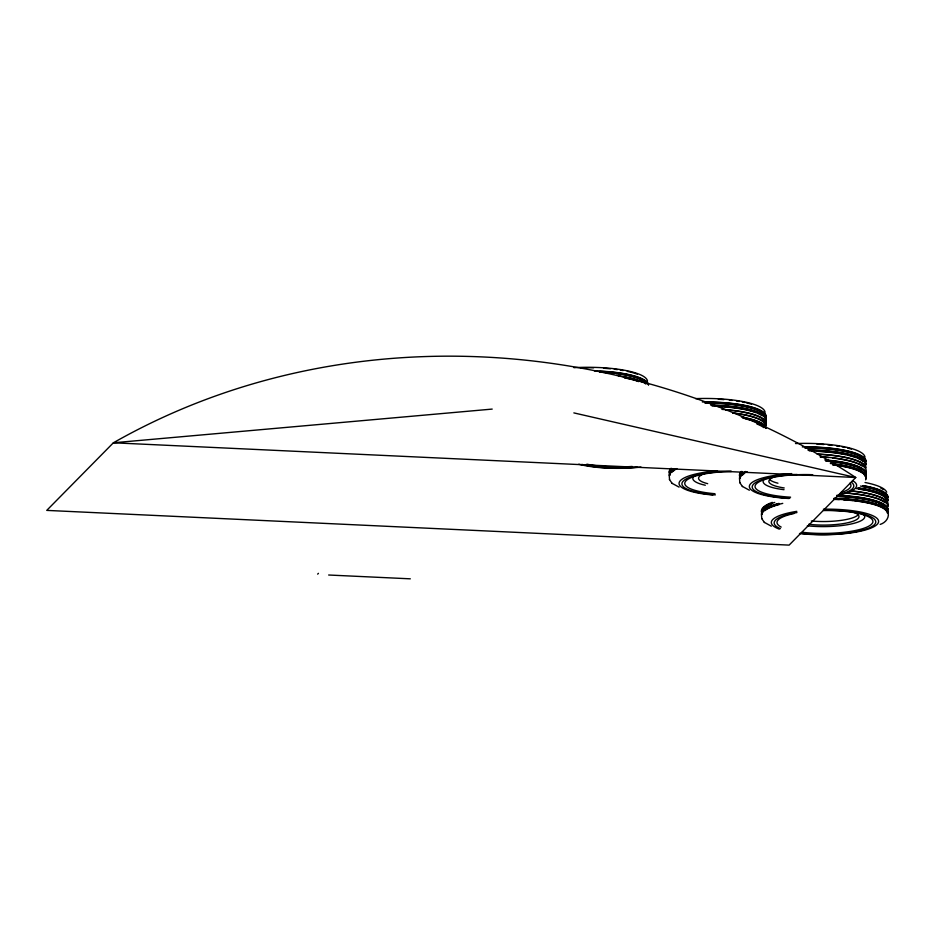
<?xml version="1.0" encoding="UTF-8"?>
<svg xmlns="http://www.w3.org/2000/svg" width="935" height="935" viewBox="0 0 935 935"><rect width="100%" height="100%" fill="white"/><g stroke="black" fill="none" stroke-linecap="round" stroke-linejoin="round"><path stroke-width="1.4" d="M317.655 574.137L318.438 573.33M880.174 524.418C885.013 522.969 889.15 518.457 888.227 513.21A63.37 15.112 -0.6 0 0 834.102 499.22M492.196 409.086L113.38 442.793L46.75 510.393L789.117 545.117L855.747 477.505C637.319 333.76 343.04 312.138 113.38 442.793L855.747 477.505L573.856 412.896M328.652 575.013L410.313 578.823M749.344 490.209L742.332 486.387M771.305 526.171L764.304 522.349M679.055 487.123L672.043 483.301M747.147 471.672A63.37 15.112 -0.6 0 0 739.573 479.363L739.842 482.705M782.759 503.381A63.37 15.112 -0.6 0 0 761.534 515.325L761.803 518.668M676.858 468.587A63.37 15.112 -0.6 0 0 669.285 476.277L669.553 479.62M739.714 482.518L742.46 486.562M761.674 518.481L764.421 522.525M669.425 479.433L672.171 483.477M625.047 377.775A63.37 15.112 -0.6 0 1 639.224 381.468M624.557 377.927A62.587 14.925 -0.6 0 1 638.558 381.574M624.545 377.015A62.587 14.925 -0.6 0 1 641.2 381.784M618.234 375.788A63.37 15.112 -0.6 0 1 645.98 384.098M599.884 372.013A63.37 15.112 -0.6 0 1 648.341 384.823M599.709 372.188A62.587 14.925 -0.6 0 1 614.973 373.427M616.387 373.603A62.587 14.925 -0.6 0 1 627.011 375.332M628.215 375.578A62.587 14.925 -0.6 0 1 637.436 378.102M638.523 378.5A62.587 14.925 -0.6 0 1 645.208 381.994M599.697 371.288A62.587 14.925 -0.6 0 1 647.02 382.976M594.461 370.914A63.37 15.112 -0.6 0 1 648.574 384.893M573.95 367.665A62.318 14.867 -0.6 0 1 647.476 381.141M580.553 367.841A61.219 14.609 -0.6 0 1 593.631 367.806M603.542 368.238A61.219 14.609 -0.6 0 1 610.38 368.799M614.272 369.22A61.219 14.609 -0.6 0 1 617.345 369.606M620.326 370.05A61.219 14.609 -0.6 0 1 623.201 370.529M627.233 371.324A61.219 14.609 -0.6 0 1 637.319 374.175M637.132 467.173A50.794 12.12 -0.6 0 1 581.839 464.379M641.001 467.068A53.646 12.798 -0.6 0 1 578.823 464.192M632.189 466.448A47.954 11.442 -0.6 0 1 586.864 464.169M742.729 418.144A63.37 15.112 -0.6 0 1 766.046 428.265M741.408 417.01A63.37 15.112 -0.6 0 1 766.291 428.347M733.017 412.908A63.37 15.112 -0.6 0 1 766.256 425.46M732.643 413.083A62.587 14.925 -0.6 0 1 756.193 418.155M757.572 418.705A62.587 14.925 -0.6 0 1 762.048 421.042M762.878 421.65A62.587 14.925 -0.6 0 1 765.227 424.502M725.876 409.869A62.587 14.925 -0.6 0 1 765.449 422.936M721.878 409.378A63.37 15.112 -0.6 0 1 765.59 425.565M712.084 406.047A63.37 15.112 -0.6 0 1 765.555 422.667M717.32 406.421A62.587 14.925 -0.6 0 1 756.146 412.732M757.514 413.282A62.587 14.925 -0.6 0 1 761.99 415.619M711.967 405.322A62.587 14.925 -0.6 0 1 765.414 419.137M710.705 405.112A63.37 15.112 -0.6 0 1 765.543 421.767M705.142 402.892A63.37 15.112 -0.6 0 1 765.52 419.593M705.119 403.078A62.587 14.925 -0.6 0 1 761.955 412.545M762.796 413.153A62.587 14.925 -0.6 0 1 765.391 416.975M705.107 402.167A62.587 14.925 -0.6 0 1 765.379 416.063M702.372 402.003A63.37 15.112 -0.6 0 1 765.52 418.693M695.582 398.637A62.318 14.867 -0.6 0 1 765.064 412.3M718.325 399.233A61.219 14.609 -0.6 0 1 723.889 399.596M729.277 400.087A61.219 14.609 -0.6 0 1 731.86 400.367M736.429 400.975A61.219 14.609 -0.6 0 1 739.363 401.442M742.168 401.945A61.219 14.609 -0.6 0 1 744.809 402.482M746.235 402.798A61.219 14.609 -0.6 0 1 751.506 404.189M745.92 419.032A62.587 14.925 -0.6 0 1 756.24 421.954M757.607 422.491A62.587 14.925 -0.6 0 1 762.083 424.829M745.92 418.132A62.587 14.925 -0.6 0 1 765.508 428.359M756.929 424.011A63.37 15.112 -0.6 0 1 763.696 427.552M714.983 493.727A47.954 11.442 -0.6 0 1 685.495 481.396A47.954 11.442 -0.6 0 1 731.334 471.497M715.322 494.907A50.794 12.12 -0.6 0 1 682.573 481.911A50.794 12.12 -0.6 0 1 731.252 471.252M712.879 495.001A53.646 12.798 -0.6 0 1 679.114 482.881A53.646 12.798 -0.6 0 1 717.344 470.808M707.69 483.675A34.092 8.134 -0.6 0 1 707.865 472.561M705.317 485.23A39.819 9.502 -0.6 0 1 693.91 476.242M670.068 475.354A62.587 14.925 -0.6 0 1 674.743 469.206M669.273 475.366A63.37 15.112 -0.6 0 1 674.018 469.136M669.25 473.203A63.37 15.112 -0.6 0 1 670.944 469.253M670.033 472.28A62.587 14.925 -0.6 0 1 671.692 468.388M669.25 472.292A63.37 15.112 -0.6 0 1 670.933 468.353M671.739 472.362A62.587 14.925 -0.6 0 1 674.754 470.106M849.962 483.231A47.954 11.442 -0.6 0 1 840.588 492.733M790.578 497.175A47.954 11.442 -0.6 0 1 756.345 483.816A47.954 11.442 -0.6 0 1 812.725 474.711M833.015 464.695A63.37 15.112 -0.6 0 1 865.611 479.877M742.028 475.447A62.587 14.925 -0.6 0 1 743.874 473.94M832.641 464.87A62.587 14.925 -0.6 0 1 845.883 467.021M847.332 467.348A62.587 14.925 -0.6 0 1 862.876 473.426M863.917 474.361A62.587 14.925 -0.6 0 1 865.226 476.289M740.345 478.44A62.587 14.925 -0.6 0 1 745.031 472.292M832.629 463.959A62.587 14.925 -0.6 0 1 865.459 476.347M739.562 478.451A63.37 15.112 -0.6 0 1 745.651 471.485M830.338 463.491A63.37 15.112 -0.6 0 1 865.6 478.977M739.538 476.289A63.37 15.112 -0.6 0 1 741.233 472.339M826.154 460.932A63.37 15.112 -0.6 0 1 865.576 476.803M825.862 461.107A62.587 14.925 -0.6 0 1 856.168 466.869M857.535 467.406A62.587 14.925 -0.6 0 1 862.012 469.756M740.321 475.366A62.587 14.925 -0.6 0 1 741.981 471.474M825.85 460.207A62.587 14.925 -0.6 0 1 865.436 473.274M739.538 475.377A63.37 15.112 -0.6 0 1 741.221 471.439M824.728 459.915A63.37 15.112 -0.6 0 1 865.565 475.903M820.381 456.736A63.37 15.112 -0.6 0 1 865.541 473.017M820.17 456.911A62.587 14.925 -0.6 0 1 828.585 457.566M832.571 457.998A62.587 14.925 -0.6 0 1 856.121 463.07M857.5 463.62A62.587 14.925 -0.6 0 1 861.976 465.957M817.272 454.235A62.587 14.925 -0.6 0 1 865.378 467.851M817.459 454.048A63.37 15.112 -0.6 0 1 866.161 467.839M809.254 450.904A63.37 15.112 -0.6 0 1 866.126 464.952M817.248 451.336A62.587 14.925 -0.6 0 1 845.754 454.726M847.203 455.053A62.587 14.925 -0.6 0 1 856.063 457.647M857.442 458.197A62.587 14.925 -0.6 0 1 862.748 461.142M809.161 450.191A62.587 14.925 -0.6 0 1 865.331 464.052M807.863 449.98A63.37 15.112 -0.6 0 1 866.126 464.041M805.07 447.807A63.37 15.112 -0.6 0 1 866.102 461.878M805.035 447.994A62.587 14.925 -0.6 0 1 861.883 457.46M862.713 458.068A62.587 14.925 -0.6 0 1 865.307 461.89M805.035 447.082A62.587 14.925 -0.6 0 1 865.307 460.978M802.3 446.918A63.37 15.112 -0.6 0 1 866.09 460.967M795.51 443.552A62.318 14.867 -0.6 0 1 864.992 457.215M816.851 444.078A61.219 14.609 -0.6 0 1 823.817 444.511M827.884 444.861A61.219 14.609 -0.6 0 1 831.788 445.294M836.357 445.89A61.219 14.609 -0.6 0 1 839.291 446.357M842.096 446.86A61.219 14.609 -0.6 0 1 844.737 447.397M847.554 448.04A61.219 14.609 -0.6 0 1 851.434 449.104M852.51 480.59A53.646 12.798 -0.6 0 1 838.204 495.305M789.105 498.495A53.646 12.798 -0.6 0 1 749.367 486.212A53.646 12.798 -0.6 0 1 791.7 473.601M851.668 482.483A50.794 12.12 -0.6 0 1 839.934 494.393M789.841 498.273A50.794 12.12 -0.6 0 1 752.348 486.048A50.794 12.12 -0.6 0 1 797.134 474.454M784.208 487.953A34.092 8.134 -0.6 0 1 772.941 477.411M784.033 489.683A39.819 9.502 -0.6 0 1 764.199 479.328M777.943 483.208A34.092 8.134 -0.6 0 1 770.241 480.076M823.583 510.545A47.954 11.442 -0.6 0 1 871.607 524.149A47.954 11.442 -0.6 0 1 802.183 532.26M781.204 527.083A47.954 11.442 -0.6 0 1 794.002 513.537M823.513 510.3A50.794 12.12 -0.6 0 1 874.389 524.71A50.794 12.12 -0.6 0 1 800.839 533.301M780.398 528.649A50.794 12.12 -0.6 0 1 796.924 512.567M823.419 509.189A53.646 12.798 -0.6 0 1 877.147 524.406A53.646 12.798 -0.6 0 1 799.483 533.476M779.287 529.128A53.646 12.798 -0.6 0 1 796.819 511.351M764.83 510.662A62.587 14.925 -0.6 0 1 779.381 504.468M833.985 499.407A62.587 14.925 -0.6 0 1 839.338 499.594M843.627 499.839A62.587 14.925 -0.6 0 1 853.293 500.681M854.602 500.833A62.587 14.925 -0.6 0 1 887.432 513.221M762.317 514.402A62.587 14.925 -0.6 0 1 779.369 503.556M833.985 498.495A62.587 14.925 -0.6 0 1 887.432 512.31M761.522 514.414A63.37 15.112 -0.6 0 1 778.797 503.439M834.09 498.308A63.37 15.112 -0.6 0 1 888.215 512.298M761.499 512.251A63.37 15.112 -0.6 0 1 774.741 502.434M836.802 496.228A63.37 15.112 -0.6 0 1 888.192 510.136M763.953 508.348A62.587 14.925 -0.6 0 1 772.146 503.661M839.303 496.52A62.587 14.925 -0.6 0 1 866.616 499.664M867.809 499.909A62.587 14.925 -0.6 0 1 877.03 502.434M878.129 502.831A62.587 14.925 -0.6 0 1 884.802 506.326M763.953 507.436A62.587 14.925 -0.6 0 1 769.762 503.743M839.291 495.62A62.587 14.925 -0.6 0 1 887.397 509.236M761.499 511.351A63.37 15.112 -0.6 0 1 772.287 502.364M836.79 495.328A63.37 15.112 -0.6 0 1 888.18 509.224M845.228 492.885A63.37 15.112 -0.6 0 1 888.145 506.338M847.788 493.283A62.587 14.925 -0.6 0 1 876.995 498.635M878.082 499.033A62.587 14.925 -0.6 0 1 884.767 502.527M850.511 491.004A62.587 14.925 -0.6 0 1 887.338 503.813M850.838 490.828A63.37 15.112 -0.6 0 1 887.479 506.443M856.285 488.549A63.37 15.112 -0.6 0 1 888.098 500.915M858.692 489.099A62.587 14.925 -0.6 0 1 866.523 490.443M867.715 490.688A62.587 14.925 -0.6 0 1 876.937 493.212M878.023 493.61A62.587 14.925 -0.6 0 1 887.303 500.926M858.681 488.187A62.587 14.925 -0.6 0 1 887.303 500.026M857.699 487.836A63.37 15.112 -0.6 0 1 888.086 500.003M860.469 486.06A63.37 15.112 -0.6 0 1 888.063 497.841M862.701 486.656A62.587 14.925 -0.6 0 1 887.28 497.852M862.689 485.756A62.587 14.925 -0.6 0 1 887.268 496.952M863.169 485.604A63.37 15.112 -0.6 0 1 888.051 496.941M865.027 482.495A62.318 14.867 -0.6 0 1 886.707 492.207M853.924 512.392A34.092 8.134 -0.6 0 1 849.693 522.279A34.092 8.134 -0.6 0 1 808.717 524.266M880.536 487.871A61.219 14.609 -0.6 0 1 883.33 489.624M863.063 514.005A39.819 9.502 -0.6 0 1 850.616 524.103A39.819 9.502 -0.6 0 1 807.314 525.797M858.038 514.94A34.092 8.134 -0.6 0 1 811.346 520.994"/></g></svg>
